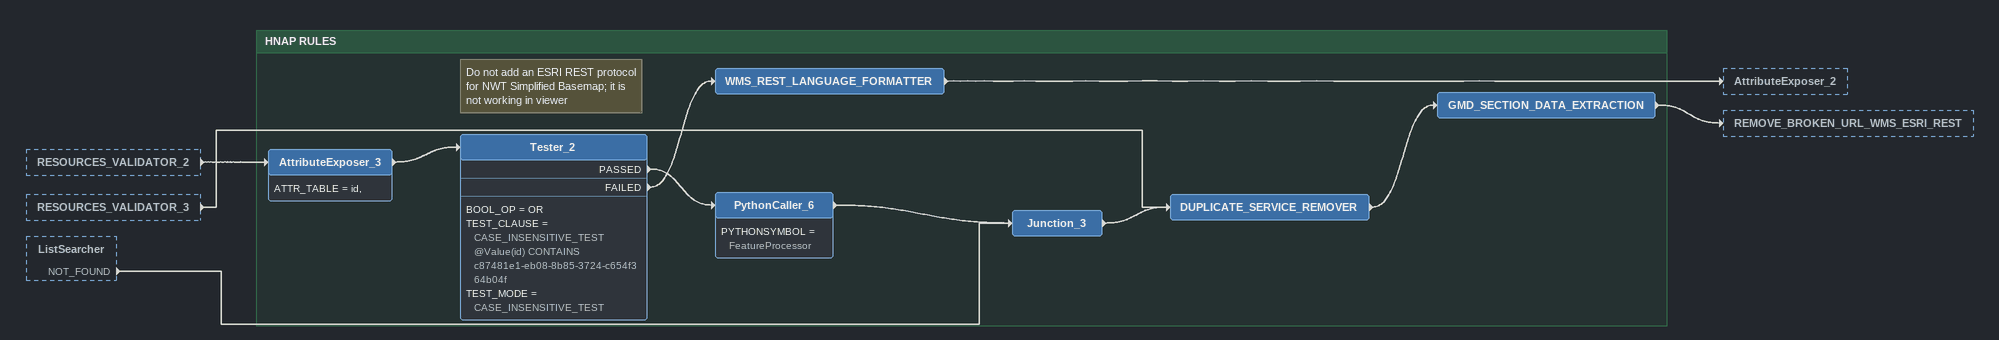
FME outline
RESOURCES_VALIDATOR_2 [outside]
    -> AttributeExposer_3
RESOURCES_VALIDATOR_3 [outside]
    -> DUPLICATE_SERVICE_REMOVER
ListSearcher [outside]
    NOT_FOUND -> Junction_3

Bookmark: HNAP RULES
AttributeExposer_3
    ATTR_TABLE = id,
    -> Tester_2
Note: Do not add an ESRI REST protocol for NWT Simplified Basemap; it is not working in viewer
Tester_2
    BOOL_OP = OR
    TEST_CLAUSE = CASE_INSENSITIVE_TEST @Value(id) CONTAINS c87481e1-eb08-8b85-3724-c654f364b04f
    TEST_MODE = CASE_INSENSITIVE_TEST
    PASSED -> PythonCaller_6
    FAILED -> WMS_REST_LANGUAGE_FORMATTER
WMS_REST_LANGUAGE_FORMATTER
    -> AttributeExposer_2
PythonCaller_6
    PYTHONSYMBOL = FeatureProcessor
    -> Junction_3
Junction_3
    -> DUPLICATE_SERVICE_REMOVER
DUPLICATE_SERVICE_REMOVER
    -> GMD_SECTION_DATA_EXTRACTION
GMD_SECTION_DATA_EXTRACTION
    -> REMOVE_BROKEN_URL_WMS_ESRI_REST
